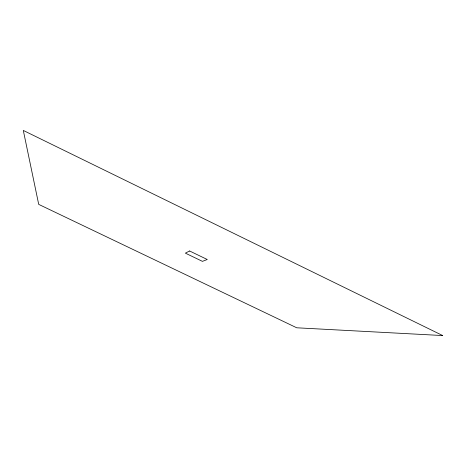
<?xml version="1.0" encoding="UTF-8"?>
<svg xmlns="http://www.w3.org/2000/svg" width="466" height="466" viewBox="0 0 466 466"><rect width="100%" height="100%" fill="white"/><g stroke="black" fill="none" stroke-linecap="round" stroke-linejoin="round"><path stroke-width="0.7" d="M189.627 250.988L185.363 253.137L202.425 261.362L207.265 259.504L189.627 250.988M442.7 335.561L296.737 327.79L38.707 204.37L23.3 130.439L442.7 335.561"/></g></svg>
